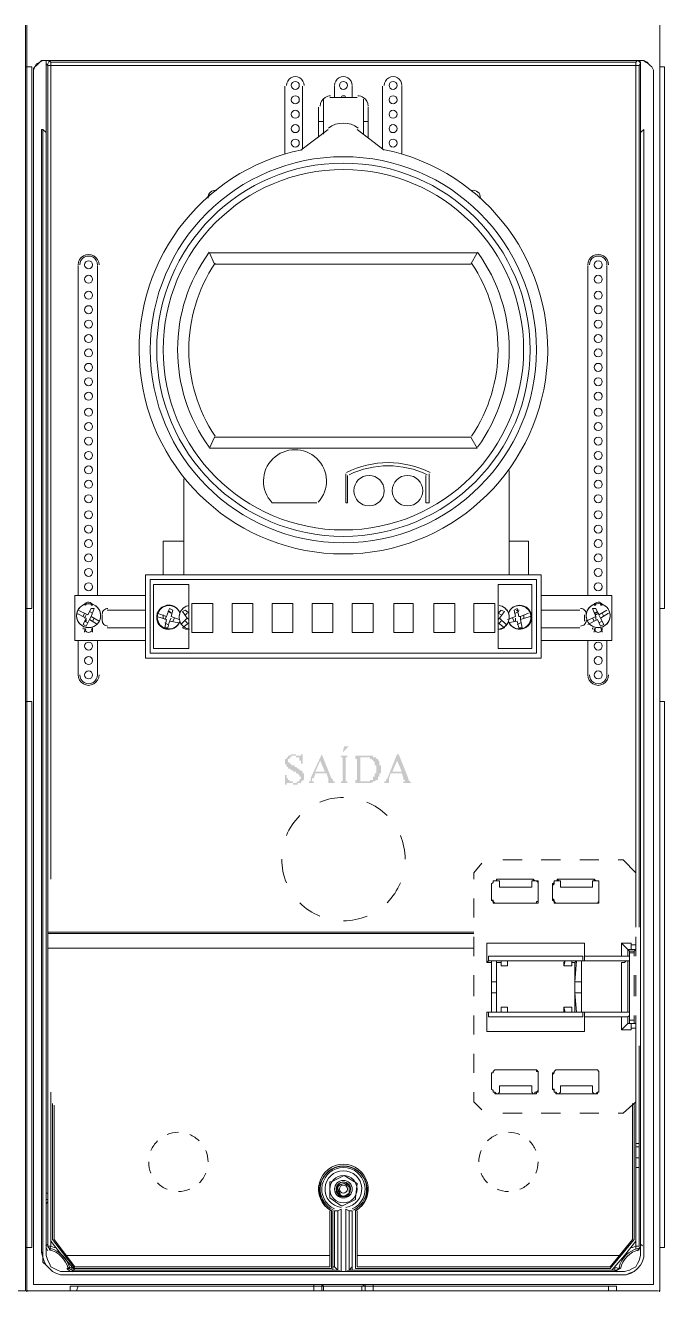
# Model space of a CAD drawing. Header units: millimetres. Extents: x -305 to 1353, y -289 to 1176.
# Drawn here: x 209.6 to 235.8, y 184.6 to 236.5 of the extents above; entities that cross this region are included whole.
import ezdxf

# ---------------------------------------------------------------- set-up
doc = ezdxf.new("R2010")
doc.units = ezdxf.units.MM
doc.header["$MEASUREMENT"] = 0
doc.layers.add('PDF3_0', color=7, linetype='Continuous')

msp = doc.modelspace()

# ---------------------------------------------------------------- hatches: boundary and pattern name
at = {"layer": 'PDF3_0', "transparency": 33554559}
msp.add_hatch(color=256, dxfattribs=at).paths.add_polyline_path([(220.957, 206.652), (220.957, 206.258), (220.891, 206.258), (220.891, 206.258), (220.891, 206.258), (220.891, 206.324), (220.891, 206.324), (220.891, 206.324), (220.891, 206.324), (220.891, 206.389), (220.891, 206.389), (220.891, 206.389), (220.891, 206.389), (220.825, 206.389), (220.825, 206.389), (220.825, 206.455), (220.825, 206.455), (220.825, 206.455), (220.825, 206.455), (220.825, 206.521), (220.76, 206.521), (220.76, 206.521), (220.76, 206.521), (220.76, 206.521), (220.76, 206.521), (220.694, 206.521), (220.694, 206.521), (220.694, 206.521), (220.694, 206.586), (220.628, 206.586), (220.628, 206.586), (220.628, 206.586), (220.628, 206.586), (220.563, 206.586), (220.563, 206.586), (220.563, 206.586), (220.563, 206.586), (220.563, 206.586), (220.497, 206.586), (220.497, 206.586), (220.497, 206.521), (220.497, 206.521), (220.431, 206.521), (220.431, 206.521), (220.431, 206.521), (220.431, 206.521), (220.431, 206.521), (220.431, 206.455), (220.431, 206.455), (220.366, 206.455), (220.366, 206.455), (220.366, 206.389), (220.366, 206.389), (220.366, 206.389), (220.366, 206.389), (220.366, 206.389), (220.366, 206.324), (220.431, 206.324), (220.431, 206.324), (220.431, 206.324), (220.431, 206.324), (220.431, 206.258), (220.431, 206.258), (220.431, 206.258), (220.431, 206.258), (220.431, 206.258), (220.497, 206.258), (220.497, 206.258), (220.497, 206.258), (220.497, 206.192), (220.563, 206.192), (220.563, 206.192), (220.563, 206.192), (220.563, 206.192), (220.628, 206.192), (220.628, 206.127), (220.628, 206.127), (220.694, 206.127), (220.694, 206.127), (220.694, 206.127), (220.694, 206.127), (220.76, 206.061), (220.76, 206.061), (220.76, 206.061), (220.76, 206.061), (220.825, 206.061), (220.825, 206.061), (220.825, 206.061), (220.825, 205.995), (220.891, 205.995), (220.891, 205.995), (220.891, 205.995), (220.891, 205.995), (220.891, 205.995), (220.891, 205.995), (220.891, 205.995), (220.957, 205.93), (220.957, 205.93), (220.957, 205.93), (220.957, 205.93), (220.957, 205.93), (220.957, 205.864), (220.957, 205.864), (221.022, 205.864), (221.022, 205.864), (221.022, 205.864), (221.022, 205.798), (221.022, 205.798), (221.022, 205.798), (221.022, 205.733), (221.022, 205.733), (221.022, 205.733), (221.022, 205.733), (221.022, 205.667), (221.022, 205.667), (221.022, 205.667), (221.022, 205.667), (221.022, 205.601), (221.022, 205.601), (220.957, 205.601), (220.957, 205.601), (220.957, 205.601), (220.957, 205.536), (220.957, 205.536), (220.957, 205.536), (220.891, 205.536), (220.891, 205.536), (220.891, 205.47), (220.891, 205.47), (220.891, 205.47), (220.825, 205.47), (220.825, 205.47), (220.825, 205.47), (220.825, 205.47), (220.76, 205.47), (220.76, 205.47), (220.76, 205.47), (220.76, 205.404), (220.694, 205.404), (220.694, 205.404), (220.694, 205.404), (220.694, 205.404), (220.628, 205.404), (220.628, 205.404), (220.628, 205.404), (220.628, 205.404), (220.563, 205.404), (220.563, 205.404), (220.563, 205.404), (220.563, 205.404), (220.563, 205.47), (220.497, 205.47), (220.497, 205.47), (220.497, 205.47), (220.431, 205.47), (220.431, 205.47), (220.431, 205.47), (220.431, 205.47), (220.366, 205.47), (220.366, 205.47), (220.366, 205.47), (220.366, 205.47), (220.366, 205.47), (220.3, 205.47), (220.3, 205.47), (220.3, 205.47), (220.3, 205.47), (220.3, 205.47), (220.3, 205.404), (220.3, 205.404), (220.234, 205.404), (220.234, 205.798), (220.3, 205.798), (220.3, 205.798), (220.3, 205.798), (220.3, 205.733), (220.3, 205.733), (220.3, 205.733), (220.3, 205.733), (220.3, 205.667), (220.3, 205.667), (220.366, 205.667), (220.366, 205.667), (220.366, 205.667), (220.366, 205.667), (220.366, 205.601), (220.366, 205.601), (220.366, 205.601), (220.366, 205.601), (220.431, 205.601), (220.431, 205.536), (220.431, 205.536), (220.431, 205.536), (220.497, 205.536), (220.497, 205.536), (220.497, 205.536), (220.497, 205.536), (220.497, 205.536), (220.563, 205.536), (220.563, 205.536), (220.563, 205.47), (220.563, 205.47), (220.628, 205.47), (220.628, 205.47), (220.628, 205.47), (220.628, 205.47), (220.628, 205.47), (220.694, 205.47), (220.694, 205.47), (220.694, 205.47), (220.76, 205.536), (220.76, 205.536), (220.76, 205.536), (220.76, 205.536), (220.76, 205.536), (220.825, 205.536), (220.825, 205.536), (220.825, 205.536), (220.825, 205.601), (220.825, 205.601), (220.825, 205.601), (220.825, 205.601), (220.891, 205.667), (220.891, 205.667), (220.891, 205.667), (220.891, 205.667), (220.891, 205.667), (220.891, 205.733), (220.891, 205.733), (220.825, 205.733), (220.825, 205.798), (220.825, 205.798), (220.825, 205.798), (220.825, 205.798), (220.825, 205.798), (220.825, 205.798), (220.76, 205.864), (220.76, 205.864), (220.76, 205.864), (220.76, 205.864), (220.76, 205.864), (220.76, 205.864), (220.76, 205.864), (220.694, 205.864), (220.694, 205.864), (220.694, 205.93), (220.694, 205.93), (220.628, 205.93), (220.628, 205.93), (220.628, 205.93), (220.563, 205.93), (220.563, 205.93), (220.563, 205.995), (220.563, 205.995), (220.497, 205.995), (220.497, 205.995), (220.497, 205.995), (220.497, 205.995), (220.431, 206.061), (220.431, 206.061), (220.431, 206.061), (220.431, 206.061), (220.431, 206.061), (220.366, 206.061), (220.366, 206.061), (220.366, 206.061), (220.366, 206.061), (220.366, 206.127), (220.366, 206.127), (220.366, 206.127), (220.3, 206.127), (220.3, 206.127), (220.3, 206.192), (220.3, 206.192), (220.3, 206.192), (220.3, 206.192), (220.3, 206.192), (220.234, 206.258), (220.234, 206.258), (220.234, 206.258), (220.234, 206.258), (220.234, 206.324), (220.234, 206.324), (220.234, 206.324), (220.234, 206.324), (220.234, 206.389), (220.234, 206.389), (220.234, 206.389), (220.234, 206.389), (220.234, 206.455), (220.3, 206.455), (220.3, 206.455), (220.3, 206.455), (220.3, 206.521), (220.3, 206.521), (220.3, 206.521), (220.3, 206.521), (220.366, 206.521), (220.366, 206.521), (220.366, 206.586), (220.366, 206.586), (220.366, 206.586), (220.366, 206.586), (220.431, 206.586), (220.431, 206.586), (220.431, 206.586), (220.431, 206.586), (220.497, 206.652), (220.497, 206.652), (220.497, 206.652), (220.497, 206.652), (220.563, 206.652), (220.563, 206.652), (220.563, 206.652), (220.563, 206.652), (220.628, 206.652), (220.628, 206.652), (220.628, 206.652), (220.628, 206.652), (220.694, 206.652), (220.694, 206.652), (220.694, 206.652), (220.694, 206.586), (220.76, 206.586), (220.76, 206.586), (220.76, 206.586), (220.76, 206.586), (220.825, 206.586), (220.825, 206.586), (220.825, 206.586), (220.825, 206.586), (220.825, 206.586), (220.891, 206.586), (220.891, 206.586), (220.891, 206.586), (220.891, 206.586), (220.891, 206.586), (220.891, 206.652), (220.891, 206.652)])
h = msp.add_hatch(color=256, dxfattribs=at)
h.paths.add_polyline_path([(221.942, 205.864), (221.482, 205.864), (221.416, 205.667), (221.351, 205.667), (221.351, 205.601), (221.351, 205.601), (221.351, 205.601), (221.351, 205.601), (221.351, 205.536), (221.351, 205.536), (221.351, 205.536), (221.351, 205.536), (221.351, 205.536), (221.416, 205.536), (221.416, 205.536), (221.416, 205.47), (221.416, 205.47), (221.416, 205.47), (221.482, 205.47), (221.482, 205.47), (221.482, 205.47), (221.482, 205.47), (221.154, 205.47), (221.154, 205.47), (221.154, 205.47), (221.154, 205.47), (221.219, 205.47), (221.219, 205.536), (221.219, 205.536), (221.219, 205.536), (221.219, 205.536), (221.219, 205.536), (221.219, 205.536), (221.285, 205.536), (221.285, 205.601), (221.285, 205.601), (221.285, 205.601), (221.285, 205.601), (221.285, 205.667), (221.285, 205.667), (221.285, 205.667), (221.285, 205.667), (221.745, 206.652), (221.745, 206.652), (222.139, 205.667), (222.139, 205.667), (222.204, 205.601), (222.204, 205.601), (222.204, 205.601), (222.204, 205.601), (222.204, 205.536), (222.204, 205.536), (222.204, 205.536), (222.27, 205.536), (222.27, 205.536), (222.27, 205.536), (222.27, 205.536), (222.27, 205.536), (222.27, 205.47), (222.336, 205.47), (222.336, 205.47), (222.336, 205.47), (222.336, 205.47), (222.336, 205.47), (221.876, 205.47), (221.876, 205.47), (221.942, 205.47), (221.942, 205.47), (221.942, 205.47), (222.007, 205.47), (222.007, 205.536), (222.007, 205.536), (222.007, 205.536), (222.007, 205.536), (222.007, 205.536), (222.007, 205.536), (222.007, 205.536), (222.007, 205.601), (222.007, 205.601), (222.007, 205.601), (222.007, 205.601), (222.007, 205.667), (222.007, 205.667), (222.007, 205.667)], flags=0)
h.paths.add_polyline_path([(221.876, 205.93), (221.679, 206.389), (221.482, 205.93)], flags=0)
h = msp.add_hatch(color=256, dxfattribs=at)
h.paths.add_polyline_path([(222.927, 205.47), (222.927, 205.47), (222.401, 205.47), (222.401, 205.47), (222.467, 205.47), (222.467, 205.47), (222.533, 205.47), (222.533, 205.47), (222.533, 205.47), (222.533, 205.536), (222.533, 205.536), (222.598, 205.536), (222.598, 205.536), (222.598, 205.536), (222.598, 205.536), (222.598, 205.601), (222.598, 205.601), (222.598, 205.601), (222.598, 205.667), (222.598, 205.667), (222.598, 206.389), (222.598, 206.455), (222.598, 206.455), (222.598, 206.455), (222.598, 206.521), (222.598, 206.521), (222.598, 206.521), (222.598, 206.521), (222.598, 206.521), (222.533, 206.521), (222.533, 206.586), (222.533, 206.586), (222.533, 206.586), (222.467, 206.586), (222.467, 206.586), (222.467, 206.586), (222.401, 206.586), (222.401, 206.586), (222.927, 206.586), (222.927, 206.586), (222.861, 206.586), (222.861, 206.586), (222.861, 206.586), (222.795, 206.586), (222.795, 206.586), (222.795, 206.586), (222.795, 206.521), (222.795, 206.521), (222.795, 206.521), (222.795, 206.521), (222.73, 206.521), (222.73, 206.521), (222.73, 206.455), (222.73, 206.455), (222.73, 206.455), (222.73, 206.389), (222.73, 205.667), (222.73, 205.601), (222.73, 205.601), (222.73, 205.601), (222.73, 205.601), (222.73, 205.536), (222.73, 205.536), (222.795, 205.536), (222.795, 205.536), (222.795, 205.536), (222.795, 205.536), (222.795, 205.536), (222.795, 205.47), (222.861, 205.47), (222.861, 205.47), (222.861, 205.47), (222.861, 205.47)], flags=0)
h.paths.add_polyline_path([(222.861, 206.98), (222.598, 206.718), (222.598, 206.718), (222.664, 206.98)], flags=0)
h = msp.add_hatch(color=256, dxfattribs=at)
h.paths.add_polyline_path([(225.028, 205.864), (224.568, 205.864), (224.503, 205.667), (224.503, 205.667), (224.503, 205.601), (224.503, 205.601), (224.503, 205.601), (224.503, 205.601), (224.503, 205.536), (224.503, 205.536), (224.503, 205.536), (224.503, 205.536), (224.503, 205.536), (224.503, 205.536), (224.503, 205.536), (224.503, 205.47), (224.503, 205.47), (224.568, 205.47), (224.568, 205.47), (224.568, 205.47), (224.634, 205.47), (224.634, 205.47), (224.24, 205.47), (224.24, 205.47), (224.24, 205.47), (224.306, 205.47), (224.306, 205.47), (224.306, 205.536), (224.306, 205.536), (224.306, 205.536), (224.371, 205.536), (224.371, 205.536), (224.371, 205.536), (224.371, 205.536), (224.371, 205.601), (224.371, 205.601), (224.371, 205.601), (224.371, 205.601), (224.437, 205.667), (224.437, 205.667), (224.437, 205.667), (224.437, 205.667), (224.831, 206.652), (224.897, 206.652), (225.291, 205.667), (225.291, 205.667), (225.291, 205.601), (225.291, 205.601), (225.291, 205.601), (225.291, 205.601), (225.356, 205.536), (225.356, 205.536), (225.356, 205.536), (225.356, 205.536), (225.356, 205.536), (225.356, 205.536), (225.356, 205.536), (225.356, 205.536), (225.422, 205.47), (225.422, 205.47), (225.422, 205.47), (225.422, 205.47), (225.488, 205.47), (225.488, 205.47), (225.028, 205.47), (225.028, 205.47), (225.028, 205.47), (225.028, 205.47), (225.094, 205.47), (225.094, 205.47), (225.094, 205.536), (225.094, 205.536), (225.094, 205.536), (225.159, 205.536), (225.159, 205.536), (225.159, 205.536), (225.159, 205.536), (225.159, 205.601), (225.094, 205.601), (225.094, 205.601), (225.094, 205.601), (225.094, 205.667), (225.094, 205.667), (225.094, 205.667)], flags=0)
h.paths.add_polyline_path([(225.028, 205.93), (224.831, 206.389), (224.634, 205.93)], flags=0)
h = msp.add_hatch(color=256, dxfattribs=at)
h.paths.add_polyline_path([(222.992, 205.47), (222.992, 205.47), (223.058, 205.47), (223.058, 205.47), (223.058, 205.47), (223.058, 205.47), (223.124, 205.47), (223.124, 205.536), (223.124, 205.536), (223.124, 205.536), (223.124, 205.536), (223.124, 205.536), (223.124, 205.536), (223.124, 205.536), (223.124, 205.601), (223.124, 205.601), (223.189, 205.601), (223.189, 205.667), (223.189, 205.667), (223.189, 206.389), (223.189, 206.455), (223.189, 206.455), (223.124, 206.455), (223.124, 206.521), (223.124, 206.521), (223.124, 206.521), (223.124, 206.521), (223.124, 206.521), (223.124, 206.521), (223.124, 206.586), (223.124, 206.586), (223.124, 206.586), (223.058, 206.586), (223.058, 206.586), (223.058, 206.586), (223.058, 206.586), (222.992, 206.586), (222.992, 206.586), (223.452, 206.586), (223.518, 206.586), (223.518, 206.586), (223.518, 206.586), (223.518, 206.586), (223.583, 206.586), (223.583, 206.586), (223.583, 206.586), (223.649, 206.586), (223.649, 206.586), (223.649, 206.586), (223.715, 206.586), (223.715, 206.586), (223.715, 206.586), (223.715, 206.586), (223.78, 206.586), (223.78, 206.586), (223.78, 206.586), (223.78, 206.586), (223.78, 206.586), (223.846, 206.586), (223.846, 206.586), (223.846, 206.586), (223.846, 206.521), (223.846, 206.521), (223.846, 206.521), (223.912, 206.521), (223.912, 206.521), (223.912, 206.521), (223.912, 206.521), (223.977, 206.521), (223.977, 206.521), (223.977, 206.455), (223.977, 206.455), (223.977, 206.455), (224.043, 206.455), (224.043, 206.455), (224.043, 206.389), (224.043, 206.389), (224.043, 206.389), (224.043, 206.389), (224.043, 206.389), (224.109, 206.389), (224.109, 206.324), (224.109, 206.324), (224.109, 206.324), (224.109, 206.324), (224.109, 206.258), (224.109, 206.258), (224.109, 206.258), (224.109, 206.258), (224.109, 206.192), (224.109, 206.192), (224.174, 206.192), (224.174, 206.192), (224.174, 206.127), (224.174, 206.127), (224.174, 206.127), (224.174, 206.127), (224.174, 206.061), (224.174, 206.061), (224.174, 206.061), (224.174, 206.061), (224.174, 205.995), (224.174, 205.995), (224.174, 205.995), (224.174, 205.995), (224.174, 205.93), (224.174, 205.93), (224.174, 205.93), (224.174, 205.864), (224.109, 205.864), (224.109, 205.864), (224.109, 205.864), (224.109, 205.798), (224.109, 205.798), (224.109, 205.798), (224.109, 205.798), (224.109, 205.798), (224.109, 205.733), (224.109, 205.733), (224.109, 205.733), (224.043, 205.733), (224.043, 205.667), (224.043, 205.667), (224.043, 205.667), (224.043, 205.667), (224.043, 205.667), (224.043, 205.601), (223.977, 205.601), (223.977, 205.601), (223.977, 205.601), (223.977, 205.601), (223.977, 205.601), (223.977, 205.601), (223.912, 205.536), (223.912, 205.536), (223.912, 205.536), (223.912, 205.536), (223.912, 205.536), (223.846, 205.536), (223.846, 205.536), (223.846, 205.536), (223.846, 205.536), (223.78, 205.47), (223.78, 205.47), (223.78, 205.47), (223.78, 205.47), (223.715, 205.47), (223.715, 205.47), (223.715, 205.47), (223.715, 205.47), (223.649, 205.47), (223.649, 205.47), (223.649, 205.47), (223.583, 205.47), (223.583, 205.47), (223.583, 205.47), (223.583, 205.47), (223.518, 205.47), (223.518, 205.47), (223.518, 205.47)], flags=0)
h.paths.add_polyline_path([(223.321, 205.536), (223.321, 205.536), (223.386, 205.536), (223.386, 205.536), (223.386, 205.536), (223.386, 205.536), (223.452, 205.536), (223.452, 205.536), (223.452, 205.536), (223.452, 205.536), (223.518, 205.536), (223.518, 205.536), (223.518, 205.536), (223.518, 205.536), (223.583, 205.536), (223.583, 205.536), (223.583, 205.536), (223.583, 205.536), (223.649, 205.536), (223.649, 205.536), (223.649, 205.536), (223.649, 205.536), (223.715, 205.536), (223.715, 205.536), (223.715, 205.536), (223.715, 205.601), (223.78, 205.601), (223.78, 205.601), (223.78, 205.601), (223.78, 205.601), (223.78, 205.601), (223.846, 205.601), (223.846, 205.667), (223.846, 205.667), (223.846, 205.667), (223.846, 205.667), (223.846, 205.667), (223.846, 205.733), (223.912, 205.733), (223.912, 205.733), (223.912, 205.733), (223.912, 205.733), (223.912, 205.798), (223.912, 205.798), (223.912, 205.798), (223.912, 205.798), (223.912, 205.864), (223.912, 205.864), (223.977, 205.864), (223.977, 205.864), (223.977, 205.93), (223.977, 205.93), (223.977, 205.93), (223.977, 205.93), (223.977, 205.995), (223.977, 205.995), (223.977, 205.995), (223.977, 206.061), (223.977, 206.061), (223.977, 206.061), (223.977, 206.061), (223.977, 206.127), (223.977, 206.127), (223.977, 206.127), (223.977, 206.192), (223.977, 206.192), (223.977, 206.192), (223.912, 206.192), (223.912, 206.258), (223.912, 206.258), (223.912, 206.258), (223.912, 206.258), (223.912, 206.324), (223.912, 206.324), (223.912, 206.324), (223.912, 206.324), (223.912, 206.324), (223.846, 206.389), (223.846, 206.389), (223.846, 206.389), (223.846, 206.389), (223.846, 206.389), (223.846, 206.389), (223.78, 206.455), (223.78, 206.455), (223.78, 206.455), (223.78, 206.455), (223.78, 206.455), (223.715, 206.455), (223.715, 206.521), (223.715, 206.521), (223.715, 206.521), (223.715, 206.521), (223.649, 206.521), (223.649, 206.521), (223.649, 206.521), (223.649, 206.521), (223.583, 206.521), (223.583, 206.521), (223.583, 206.521), (223.518, 206.521), (223.518, 206.521), (223.518, 206.521), (223.518, 206.521), (223.452, 206.521), (223.452, 206.521), (223.452, 206.521), (223.452, 206.521), (223.386, 206.521), (223.386, 206.521), (223.386, 206.521), (223.386, 206.521), (223.321, 206.521), (223.321, 206.521), (223.321, 206.521)], flags=0)

# ---------------------------------------------------------------- linework, layer by layer
at = {"layer": 'PDF3_0', "lineweight": 5}
for points in [[(209.597, 236.53), (209.597, 184.654), (197.843, 184.654)], [(209.662, 236.53), (209.662, 184.654), (221.416, 184.654)], [(235.6, 236.53), (235.6, 184.654)], [(209.597, 212.627), (209.859, 212.627), (209.859, 234.822), (209.597, 234.822)], [(209.925, 234.494), (209.925, 184.917), (209.925, 234.691)], [(234.681, 235.085), (210.582, 235.085), (210.516, 235.085), (210.45, 235.085), (210.45, 235.019), (210.45, 234.954)], [(210.582, 186.361), (210.647, 186.493), (210.516, 186.493), (210.516, 195.555), (210.516, 234.888), (210.45, 234.954), (210.45, 232.13)], [(210.516, 235.085), (234.746, 235.085), (234.878, 235.085), (234.943, 235.085), (235.075, 235.019), (235.14, 234.954), (235.206, 234.888), (235.272, 234.822), (235.337, 234.691), (235.337, 234.625), (235.337, 234.494), (235.337, 184.917), (235.337, 234.691)], [(210.516, 234.888), (210.647, 234.888), (210.647, 201.53)], [(210.582, 235.085), (210.647, 235.019), (234.615, 235.019), (234.681, 235.085), (234.746, 235.085), (234.812, 235.019), (234.812, 234.954)], [(234.615, 199.56), (234.615, 234.888), (210.647, 234.888), (210.647, 235.019)], [(234.746, 234.888), (234.615, 234.888), (234.615, 235.019)], [(235.337, 234.494), (235.337, 234.625), (235.337, 234.691), (235.272, 234.822), (235.206, 234.888), (235.14, 234.954), (235.009, 235.019), (234.943, 235.085), (234.878, 235.085), (234.746, 235.085)], [(234.812, 232.13), (234.812, 234.954), (234.746, 234.888), (234.746, 199.56)], [(235.6, 212.627), (235.797, 212.627), (235.797, 234.822), (235.6, 234.822)], [(220.234, 234.034), (220.234, 231.276)], [(220.957, 231.473), (220.957, 234.034)], [(222.27, 234.034), (222.27, 233.575)], [(222.992, 233.575), (222.992, 234.034)], [(224.24, 234.034), (224.24, 231.473)], [(225.028, 231.276), (225.028, 234.034)], [(221.613, 233.181), (221.613, 232.59)], [(221.81, 233.509), (221.81, 232.59)], [(222.073, 233.575), (223.189, 233.575)], [(222.664, 233.575), (222.598, 233.575)], [(223.452, 233.509), (223.452, 232.59)], [(223.649, 233.181), (223.649, 232.59)], [(221.81, 232.064), (221.81, 232.59), (221.613, 232.59), (221.613, 231.933)], [(223.649, 231.933), (223.649, 232.59), (223.452, 232.59), (223.452, 232.064)], [(234.943, 232.261), (234.943, 186.23), (234.943, 186.033), (234.878, 185.836), (234.812, 185.705), (234.681, 185.573), (234.549, 185.442), (234.418, 185.376), (234.221, 185.311), (234.024, 185.311), (211.238, 185.311), (211.041, 185.311), (210.844, 185.376), (210.713, 185.442), (210.582, 185.573), (210.45, 185.705), (210.319, 185.836), (210.319, 186.033), (210.253, 186.23), (210.319, 186.23)], [(210.319, 232.261), (210.253, 232.261), (210.253, 186.23)], [(210.45, 232.13), (210.45, 232.13)], [(220.891, 231.408), (222.007, 232.261)], [(223.189, 232.261), (224.306, 231.408)], [(234.812, 232.13), (234.812, 232.13)], [(212.552, 226.68), (212.552, 226.68)], [(232.645, 226.68), (232.645, 226.68)], [(233.433, 226.68), (233.433, 226.68)], [(222.795, 218.078), (222.795, 216.961), (222.73, 216.961), (222.73, 218.143)], [(226.144, 218.143), (226.144, 216.961), (226.013, 216.961), (226.013, 218.078)], [(229.428, 218.275), (229.428, 214.006)], [(216.097, 214.006), (216.097, 217.946)], [(216.097, 215.385), (215.244, 215.385), (215.244, 214.006)], [(229.428, 215.385), (230.216, 215.385), (230.216, 214.006)], [(214.522, 213.153), (211.632, 213.153), (211.632, 211.314), (214.522, 211.314)], [(212.026, 212.824), (212.092, 212.759)], [(230.741, 211.314), (233.63, 211.314), (233.63, 213.153), (230.741, 213.153)], [(212.552, 211.971), (212.223, 212.168), (212.092, 211.905), (211.961, 211.971), (212.092, 212.233), (211.698, 212.43)], [(212.617, 212.102), (212.289, 212.299), (212.42, 212.627), (212.289, 212.627), (212.158, 212.365), (211.764, 212.562)], [(211.961, 212.299), (212.026, 212.43)], [(212.026, 212.759), (212.026, 212.759)], [(212.092, 212.365), (212.026, 212.233)], [(212.355, 212.43), (212.223, 212.496)], [(212.749, 212.365), (212.749, 212.102)], [(214.522, 212.562), (212.946, 212.562)], [(214.981, 212.43), (215.375, 212.299), (215.506, 212.627), (215.638, 212.562), (215.572, 212.299), (215.9, 212.168)], [(215.244, 212.233), (215.244, 212.365)], [(216.294, 212.43), (216.163, 212.562), (216.032, 212.496), (216.229, 212.233), (215.966, 211.971)], [(216.229, 212.43), (216.163, 212.365)], [(229.099, 212.365), (228.968, 212.43), (229.099, 212.562), (229.231, 212.496), (229.034, 212.233), (229.296, 211.971)], [(230.216, 212.43), (229.887, 212.299), (229.822, 212.299), (229.756, 212.627), (229.625, 212.562), (229.69, 212.299), (229.362, 212.168)], [(229.822, 212.496), (229.69, 212.43)], [(230.019, 212.365), (230.019, 212.233)], [(232.317, 212.562), (230.741, 212.562)], [(232.514, 212.102), (232.514, 212.365)], [(232.579, 212.102), (232.973, 212.299), (232.842, 212.627), (232.973, 212.627), (233.105, 212.365), (233.433, 212.562)], [(232.645, 211.971), (233.039, 212.168), (233.17, 211.905), (233.302, 211.971), (233.17, 212.233), (233.499, 212.43)], [(232.973, 212.43), (233.039, 212.496), (232.908, 212.43)], [(233.105, 212.43), (232.973, 212.365), (232.973, 212.43), (233.039, 212.496)], [(232.973, 212.43), (232.973, 212.43)], [(233.105, 212.365), (233.105, 212.365)], [(233.17, 212.233), (233.105, 212.365)], [(233.236, 212.43), (233.302, 212.299)], [(211.961, 211.839), (211.961, 211.774)], [(212.092, 212.102), (212.026, 212.102), (212.092, 212.102), (212.092, 212.168)], [(212.026, 212.102), (212.158, 212.036)], [(212.092, 212.233), (212.092, 212.233)], [(212.092, 212.168), (212.092, 212.168)], [(212.092, 212.102), (212.092, 212.102)], [(212.223, 212.168), (212.289, 212.299)], [(212.223, 212.168), (212.223, 212.168)], [(212.289, 212.299), (212.289, 212.299)], [(212.42, 212.233), (212.355, 212.102)], [(212.355, 211.774), (212.355, 211.839)], [(212.946, 211.839), (214.522, 211.839)], [(215.375, 212.299), (215.309, 212.168)], [(215.309, 212.036), (215.441, 211.971)], [(215.375, 212.299), (215.375, 212.299)], [(215.506, 212.102), (215.572, 212.233)], [(215.506, 212.102), (215.506, 212.102)], [(215.572, 212.299), (215.572, 212.299)], [(215.703, 212.233), (215.638, 212.102)], [(216.294, 212.036), (216.032, 211.839), (216.163, 211.774), (216.294, 211.774)], [(216.229, 212.036), (216.163, 212.102)], [(216.229, 212.233), (216.294, 212.168)], [(228.968, 212.168), (229.034, 212.233)], [(228.968, 212.036), (229.231, 211.839), (229.099, 211.774), (228.968, 211.774)], [(229.034, 212.233), (229.034, 212.233)], [(229.099, 212.102), (229.034, 212.036)], [(230.281, 212.299), (229.887, 212.168), (229.953, 211.839), (229.822, 211.839), (229.756, 212.102), (229.362, 212.036)], [(229.625, 212.102), (229.559, 212.233)], [(229.69, 212.233), (229.69, 212.102)], [(229.756, 212.102), (229.756, 212.102)], [(229.756, 211.971), (229.887, 212.036)], [(229.887, 212.168), (229.887, 212.299)], [(229.887, 212.168), (229.887, 212.168)], [(230.741, 211.839), (232.317, 211.839)], [(232.908, 212.102), (232.842, 212.233)], [(232.842, 211.839), (232.842, 211.774)], [(232.973, 212.299), (232.973, 212.299)], [(232.973, 212.299), (232.973, 212.168)], [(233.039, 212.168), (233.039, 212.168)], [(233.105, 212.036), (233.236, 212.102)], [(233.236, 211.774), (233.236, 211.839)], [(212.552, 209.87), (212.552, 209.87)], [(209.597, 208.819), (209.859, 208.819), (209.859, 186.427), (209.597, 186.427)], [(235.6, 208.819), (235.797, 208.819), (235.797, 186.427), (235.6, 186.427)], [(228.311, 202.187), (227.983, 201.793), (228.311, 202.187)], [(233.893, 202.318), (234.09, 202.318), (233.893, 202.318)], [(234.09, 202.318), (234.09, 202.318)], [(234.615, 201.793), (234.09, 202.318), (234.615, 201.793)], [(228.902, 201.464), (228.837, 201.464), (228.771, 201.464), (228.771, 201.399), (228.705, 201.333), (228.705, 201.267), (228.705, 201.333), (228.771, 201.399), (228.771, 201.464), (228.837, 201.464), (228.902, 201.464), (228.902, 201.53), (230.412, 201.53), (230.478, 201.464), (230.544, 201.464), (230.609, 201.464), (230.609, 201.399), (230.609, 201.333), (230.609, 201.267), (230.609, 200.742), (230.609, 200.676), (230.609, 200.611), (230.609, 200.545), (230.544, 200.545), (230.478, 200.545), (230.412, 200.545), (228.902, 200.545), (230.412, 200.545), (230.478, 200.545), (230.544, 200.545), (230.544, 200.611), (230.609, 200.611), (230.609, 200.676), (230.609, 200.742), (230.609, 201.267), (230.609, 201.333), (230.609, 201.399), (230.544, 201.464), (230.478, 201.464), (230.412, 201.464)], [(228.902, 201.53), (228.902, 201.464), (228.968, 201.464), (229.034, 201.464), (229.034, 201.202), (230.347, 201.202), (230.347, 201.464), (230.412, 201.464), (230.412, 201.53)], [(230.412, 201.464), (230.412, 201.464)], [(231.397, 201.53), (232.908, 201.53)], [(231.463, 201.464), (231.529, 201.464), (231.529, 201.202), (232.842, 201.202), (232.842, 201.464), (232.908, 201.464)], [(231.463, 201.464), (231.463, 201.464)], [(232.908, 201.464), (232.908, 201.464)], [(228.705, 201.267), (228.705, 200.742), (228.705, 201.267)], [(231.2, 201.267), (231.2, 200.742), (231.2, 201.267)], [(233.105, 201.267), (233.105, 201.267)], [(233.105, 200.742), (233.105, 201.267), (233.105, 200.742)], [(228.902, 200.545), (228.902, 200.545)], [(230.609, 200.742), (230.609, 200.742)], [(231.463, 200.545), (231.397, 200.545), (231.332, 200.545), (231.266, 200.611), (231.266, 200.676), (231.2, 200.742), (231.2, 200.676), (231.266, 200.611), (231.266, 200.545), (231.332, 200.545), (231.397, 200.545)], [(234.615, 200.742), (234.615, 199.954)], [(227.983, 199.363), (210.516, 199.363)], [(234.352, 198.181), (232.514, 198.181), (232.514, 198.378), (232.514, 198.444), (232.514, 198.903), (228.508, 198.903), (228.508, 198.444), (228.508, 198.115), (228.574, 198.181)], [(234.615, 198.838), (234.418, 198.838), (234.418, 198.772), (234.418, 198.706), (234.418, 198.641), (234.418, 198.706), (234.418, 198.772), (234.418, 198.838), (234.418, 198.903), (234.024, 198.903), (234.287, 198.641), (234.418, 198.641), (234.615, 198.641)], [(234.024, 198.903), (234.024, 198.378)], [(234.549, 198.575), (234.615, 198.641), (234.615, 198.706), (234.615, 198.772), (234.615, 198.838), (234.615, 199.166), (234.615, 198.378)], [(227.983, 198.706), (210.516, 198.706)], [(234.352, 195.62), (234.549, 195.62), (234.549, 195.752), (234.352, 195.752), (234.352, 195.62), (234.287, 195.62), (234.287, 195.883), (234.352, 195.948), (234.352, 196.08), (234.287, 196.08), (234.287, 198.181), (234.352, 198.181), (234.352, 198.378), (232.514, 198.378)], [(234.287, 198.378), (234.287, 198.641), (234.352, 198.575), (234.352, 198.509), (234.352, 195.752)], [(234.549, 198.378), (234.549, 198.509), (234.549, 198.575), (234.352, 198.575)], [(234.352, 198.509), (234.549, 198.509)], [(228.508, 198.115), (228.705, 198.115)], [(228.705, 197.327), (228.902, 197.327), (228.902, 198.181), (228.902, 198.115), (229.099, 198.115), (229.099, 198.181), (229.099, 197.984), (229.362, 197.984), (229.362, 198.181), (229.362, 198.115), (229.362, 197.984)], [(228.902, 198.115), (228.902, 196.08)], [(229.099, 198.115), (229.099, 197.984)], [(232.382, 196.08), (232.382, 198.115), (232.382, 198.181), (232.382, 197.327), (232.12, 197.327), (232.185, 198.181), (232.12, 198.115), (231.988, 198.115), (231.988, 198.181), (231.988, 197.984), (231.66, 197.984), (231.726, 198.181), (231.66, 198.115), (231.66, 197.984)], [(231.988, 197.984), (231.988, 198.115)], [(232.12, 198.115), (232.12, 196.08)], [(234.024, 196.08), (234.024, 198.115), (234.09, 198.115), (234.155, 198.115), (234.221, 198.181), (234.287, 198.181)], [(228.902, 196.868), (228.902, 196.933), (228.902, 196.999), (228.902, 197.065), (228.902, 197.13), (228.902, 197.196), (228.902, 197.262), (228.902, 197.327)], [(232.12, 197.327), (232.12, 197.262), (232.12, 197.196), (232.12, 197.13), (232.12, 197.065), (232.12, 196.999), (232.12, 196.933), (232.12, 196.868), (232.185, 196.08), (232.12, 196.08), (231.988, 196.08)], [(232.382, 196.868), (232.382, 196.933), (232.382, 196.999), (232.382, 197.065), (232.382, 197.13), (232.382, 197.196), (232.382, 197.262), (232.382, 197.327)], [(234.549, 196.736), (234.549, 197.59)], [(234.615, 197.59), (234.615, 196.736)], [(228.705, 196.868), (228.902, 196.868), (228.902, 196.08), (229.099, 196.08), (229.099, 196.277), (229.362, 196.277), (229.362, 196.08), (229.362, 196.277)], [(234.287, 196.08), (234.221, 196.08), (234.155, 196.08), (234.09, 196.08), (234.024, 196.08), (232.382, 196.08), (232.382, 196.868), (232.12, 196.868)], [(229.099, 196.277), (229.099, 196.08)], [(231.66, 196.277), (231.66, 196.08), (231.726, 196.08), (231.66, 196.277), (231.988, 196.277)], [(231.988, 196.277), (231.988, 196.08), (231.988, 196.277)], [(228.574, 196.08), (228.508, 196.08), (228.508, 195.817), (228.508, 195.292), (232.514, 195.292), (232.514, 195.817), (232.514, 195.883), (232.514, 195.948), (232.514, 196.08)], [(228.705, 196.08), (228.508, 196.08)], [(228.705, 196.08), (228.705, 196.08)], [(229.362, 196.08), (229.362, 196.08)], [(231.988, 196.08), (231.988, 196.08)], [(232.514, 195.883), (234.024, 195.883), (234.09, 195.883), (234.155, 195.883), (234.221, 195.883), (234.287, 195.883)], [(234.615, 195.62), (234.418, 195.62), (234.287, 195.62), (234.024, 195.358), (234.024, 195.883)], [(234.549, 195.752), (234.549, 195.948)], [(234.615, 195.948), (234.615, 195.161), (234.615, 195.423), (234.615, 195.489), (234.615, 195.555), (234.615, 195.62), (234.549, 195.62)], [(228.574, 195.358), (228.574, 195.358)], [(234.024, 195.358), (234.418, 195.358), (234.418, 195.423), (234.418, 195.489), (234.418, 195.555), (234.418, 195.62), (234.418, 195.555), (234.418, 195.489), (234.418, 195.423), (234.615, 195.423)], [(234.418, 186.427), (234.484, 186.427), (234.615, 186.493), (234.615, 186.69), (234.615, 195.489), (234.615, 193.585), (234.615, 194.373), (234.615, 193.585)], [(210.516, 194.701), (210.516, 188.66), (210.516, 188.594), (210.516, 188.528), (210.516, 188.463), (210.516, 188.397), (210.516, 188.331), (210.45, 188.2), (210.45, 188.003), (210.45, 187.806), (210.45, 187.543), (210.45, 187.346), (210.45, 187.281), (210.45, 187.215), (210.45, 187.149), (210.45, 187.084), (210.45, 194.701)], [(234.746, 194.701), (234.746, 187.084), (234.746, 187.149), (234.746, 187.215), (234.746, 187.281), (234.746, 187.346), (234.746, 187.543), (234.746, 187.806), (234.746, 188.003), (234.746, 188.2), (234.746, 188.331), (234.746, 188.397), (234.746, 188.463), (234.746, 188.528), (234.746, 188.594), (234.746, 188.66), (234.746, 189.71), (234.615, 189.71)], [(228.902, 193.716), (228.902, 193.716)], [(228.902, 193.716), (230.412, 193.716), (228.902, 193.716)], [(231.397, 193.716), (232.908, 193.716), (232.973, 193.716), (233.039, 193.716), (233.105, 193.65), (233.105, 193.585), (233.105, 193.519), (233.105, 192.928), (233.105, 193.519), (233.105, 193.585), (233.105, 193.65), (233.039, 193.716), (232.973, 193.716), (232.908, 193.716), (231.463, 193.716)], [(228.705, 193.519), (228.705, 192.928), (228.705, 193.519)], [(230.609, 193.519), (230.609, 192.928), (230.609, 193.519)], [(231.2, 193.519), (231.2, 193.519)], [(231.397, 192.731), (231.332, 192.731), (231.332, 192.797), (231.266, 192.797), (231.266, 192.862), (231.2, 192.928), (231.2, 193.519), (231.2, 192.928), (231.266, 192.928), (231.266, 192.862), (231.266, 192.797), (231.332, 192.797), (231.397, 192.731), (231.463, 192.731)], [(210.647, 192.797), (210.647, 186.69), (210.647, 186.493), (210.779, 186.427), (210.844, 186.427)], [(230.412, 192.731), (230.412, 192.731)], [(232.908, 192.731), (232.908, 192.731)], [(210.779, 192.271), (210.779, 186.755), (211.632, 185.639), (222.073, 185.639), (222.073, 187.937)], [(223.189, 187.937), (223.189, 185.639), (233.564, 185.639), (234.484, 186.755), (234.484, 192.337)], [(227.983, 192.403), (227.983, 192.403)], [(234.09, 191.943), (234.615, 192.403), (234.09, 191.943)], [(233.893, 191.943), (234.09, 191.943), (233.893, 191.943)], [(234.09, 191.943), (234.09, 191.943)], [(234.615, 190.695), (234.746, 190.695)], [(234.746, 190.564), (234.615, 190.564)], [(234.615, 190.104), (234.746, 190.104)], [(234.615, 186.361), (234.615, 186.493), (234.746, 186.493), (234.746, 189.71)], [(222.927, 188.791), (222.795, 188.528), (222.533, 188.528), (222.467, 188.528), (222.336, 188.725), (222.401, 188.988), (222.664, 189.054), (222.861, 188.988), (222.861, 188.594)], [(222.664, 189.382), (222.664, 189.382)], [(222.664, 189.054), (222.664, 189.054)], [(222.664, 189.054), (222.664, 189.054)], [(223.189, 189.054), (223.189, 189.054)], [(210.516, 188.66), (210.45, 188.66)], [(222.401, 188.594), (222.401, 188.594)], [(222.861, 188.922), (222.861, 188.922)], [(234.746, 188.66), (234.746, 188.66)], [(210.516, 188.397), (210.45, 188.397)], [(222.204, 187.937), (222.204, 186.099), (222.204, 185.508), (211.632, 185.508), (211.107, 186.099), (210.647, 186.69)], [(222.533, 185.442), (222.533, 188.003), (222.401, 187.937), (222.27, 187.937), (222.27, 185.639), (222.401, 185.508), (222.204, 185.508)], [(222.861, 187.937), (222.861, 185.508), (222.73, 185.442), (222.533, 185.442), (222.401, 185.508), (222.401, 187.937)], [(222.73, 185.442), (222.73, 188.003), (222.861, 187.937), (222.992, 187.937), (222.992, 185.639), (222.861, 185.508), (222.992, 185.508), (222.992, 186.099), (222.992, 187.937)], [(234.746, 188.397), (234.746, 188.397)], [(210.45, 187.346), (210.45, 187.346)], [(210.45, 187.084), (210.45, 187.084)], [(234.746, 187.346), (234.746, 187.346)], [(234.746, 187.084), (234.746, 187.084)], [(234.746, 187.084), (234.746, 187.084)], [(211.304, 185.573), (211.435, 185.442), (211.238, 185.442), (211.041, 185.442), (210.91, 185.508), (210.779, 185.573), (210.647, 185.639), (210.582, 185.77), (210.516, 185.902), (210.45, 186.099), (210.45, 186.23), (210.45, 186.427), (210.516, 186.296)], [(222.992, 185.508), (233.63, 185.508), (234.155, 186.099), (234.615, 186.69)], [(211.304, 186.099), (222.073, 186.099)], [(223.189, 186.099), (233.958, 186.099)], [(234.812, 186.23), (234.812, 186.23)], [(211.238, 185.442), (211.238, 185.442)], [(211.632, 185.508), (211.501, 185.508), (211.501, 185.639), (211.37, 185.573)], [(222.204, 185.639), (222.27, 185.639)], [(222.401, 185.508), (222.401, 185.508)], [(222.861, 185.508), (222.861, 185.508)], [(222.992, 185.639), (222.992, 185.639)], [(233.893, 185.573), (233.761, 185.639), (233.761, 185.508), (233.63, 185.508)], [(211.238, 185.311), (211.238, 185.311)], [(211.435, 184.654), (211.435, 184.851), (211.764, 184.851), (211.698, 184.654)], [(233.499, 184.851), (211.764, 184.851)], [(221.416, 184.917), (221.416, 184.654), (221.745, 184.654)], [(221.745, 184.917), (221.745, 184.654), (221.81, 184.654)], [(223.386, 184.851), (223.386, 184.654), (221.81, 184.654), (221.81, 184.851)], [(223.518, 184.917), (223.518, 184.654), (223.386, 184.654)], [(223.846, 184.917), (223.846, 184.654), (223.518, 184.654)], [(233.499, 184.654), (233.499, 184.851), (233.827, 184.851), (233.827, 184.654)], [(234.024, 185.311), (234.024, 185.311)], [(209.662, 184.654), (235.534, 184.654), (223.846, 184.654)]]:
    msp.add_lwpolyline(points, dxfattribs=at)
for points in [[(209.925, 234.494), (209.925, 234.625), (209.925, 234.691), (209.991, 234.822), (210.056, 234.888), (210.122, 234.954), (210.188, 235.019), (210.319, 235.085), (210.385, 235.085), (210.516, 235.085), (210.385, 235.085), (210.253, 235.085), (210.188, 235.019), (210.056, 234.954), (209.991, 234.822), (209.925, 234.757), (209.925, 234.625)], [(211.238, 185.311), (234.024, 185.311), (234.221, 185.311), (234.352, 185.376), (234.549, 185.442), (234.681, 185.573), (234.812, 185.705), (234.878, 185.836), (234.943, 186.033), (234.943, 186.23), (234.943, 232.261), (234.812, 232.13), (234.812, 186.23), (234.812, 186.099), (234.746, 185.902), (234.681, 185.77), (234.615, 185.639), (234.484, 185.573), (234.352, 185.508), (234.155, 185.442), (234.024, 185.442), (211.238, 185.442), (211.041, 185.442), (210.91, 185.508), (210.779, 185.573), (210.647, 185.639), (210.582, 185.77), (210.516, 185.902), (210.45, 186.099), (210.45, 186.23), (210.45, 232.13), (210.319, 232.261), (210.319, 186.23), (210.319, 186.033), (210.385, 185.836), (210.45, 185.705), (210.582, 185.573), (210.713, 185.442), (210.844, 185.376), (211.041, 185.311)], [(228.114, 227.205), (227.852, 226.746), (217.345, 226.746), (217.148, 227.205)], [(211.764, 213.153), (211.764, 226.68)], [(212.552, 226.68), (212.552, 213.153)], [(232.645, 213.153), (232.645, 226.68)], [(233.433, 226.68), (233.433, 213.153)], [(217.345, 219.654), (227.852, 219.654), (228.114, 219.194), (217.148, 219.194)], [(214.522, 210.592), (214.522, 214.006), (230.741, 214.006), (230.741, 210.592)], [(230.544, 213.809), (214.718, 213.809), (214.718, 210.789), (230.544, 210.789)], [(216.294, 213.612), (216.294, 210.986), (214.85, 210.986), (214.85, 213.612)], [(228.968, 210.986), (228.968, 213.612), (230.347, 213.612), (230.347, 210.986)], [(216.426, 211.642), (216.426, 212.824), (217.279, 212.824), (217.279, 211.642)], [(218.921, 212.824), (218.921, 211.642), (218.067, 211.642), (218.067, 212.824)], [(220.563, 211.642), (219.709, 211.642), (219.709, 212.824), (220.563, 212.824)], [(221.351, 212.824), (222.204, 212.824), (222.204, 211.642), (221.351, 211.642)], [(223.846, 212.824), (223.846, 211.642), (222.992, 211.642), (222.992, 212.824)], [(224.7, 211.642), (224.7, 212.824), (225.488, 212.824), (225.488, 211.642)], [(227.195, 211.642), (226.341, 211.642), (226.341, 212.824), (227.195, 212.824)], [(228.837, 212.824), (228.837, 211.642), (227.983, 211.642), (227.983, 212.824)], [(215.572, 212.43), (215.441, 212.496), (215.506, 212.496)], [(211.764, 209.87), (211.764, 211.314)], [(212.552, 211.314), (212.552, 209.87)], [(232.645, 209.87), (232.645, 211.314)], [(233.433, 211.314), (233.433, 209.87)], [(229.165, 202.318), (229.953, 202.318)], [(230.741, 202.318), (231.529, 202.318)], [(232.317, 202.318), (233.105, 202.318)], [(227.983, 201.793), (227.983, 201.53)], [(231.2, 201.267), (231.266, 201.333), (231.266, 201.399), (231.266, 201.464), (231.332, 201.464), (231.397, 201.464), (231.463, 201.464), (231.397, 201.53), (231.397, 201.464), (231.332, 201.464), (231.266, 201.464), (231.266, 201.399), (231.2, 201.333)], [(232.908, 201.53), (232.973, 201.464), (233.039, 201.464), (233.105, 201.464), (233.105, 201.399), (233.105, 201.333), (233.105, 201.267), (233.105, 201.333), (233.105, 201.399), (233.105, 201.464), (233.039, 201.464), (232.973, 201.464), (232.908, 201.464)], [(234.615, 201.53), (234.615, 201.793)], [(227.983, 200.742), (227.983, 199.954)], [(228.902, 200.545), (228.837, 200.545), (228.771, 200.611), (228.771, 200.676), (228.705, 200.676), (228.705, 200.742), (228.705, 200.676), (228.771, 200.611), (228.771, 200.545), (228.837, 200.545)], [(232.908, 200.545), (231.397, 200.545), (231.463, 200.545)], [(233.105, 200.742), (233.105, 200.676), (233.105, 200.611), (233.039, 200.545), (232.973, 200.545), (232.908, 200.545), (232.973, 200.545), (233.039, 200.545), (233.105, 200.545), (233.105, 200.611), (233.105, 200.676)], [(234.615, 199.954), (234.615, 200.742)], [(210.516, 199.297), (227.983, 199.297)], [(227.983, 199.166), (227.983, 198.378)], [(229.362, 198.181), (229.099, 198.181), (228.902, 198.181), (228.705, 198.181), (228.574, 198.181), (228.574, 198.247), (228.574, 198.312), (228.574, 198.378), (232.448, 198.378), (232.448, 198.312), (232.448, 198.247), (232.448, 198.181), (232.514, 198.181), (232.382, 198.181), (232.185, 198.181), (231.988, 198.181), (231.726, 198.181)], [(228.705, 196.868), (228.705, 196.08), (228.705, 198.115), (228.705, 198.181), (228.705, 197.327), (228.705, 197.262), (228.705, 197.196), (228.705, 197.13), (228.705, 197.065), (228.705, 196.999), (228.705, 196.933)], [(227.983, 197.59), (227.983, 196.736)], [(227.983, 195.948), (227.983, 195.161)], [(228.574, 195.883), (228.574, 195.948), (228.574, 196.014), (228.574, 196.08), (228.705, 196.08), (228.902, 196.08), (229.099, 196.08), (229.362, 196.08), (231.726, 196.08), (231.988, 196.08), (232.185, 196.08), (232.382, 196.08), (232.514, 196.08), (232.448, 196.08), (232.448, 196.014), (232.448, 195.948), (232.448, 195.883)], [(227.983, 194.373), (227.983, 193.585)], [(228.705, 193.519), (228.705, 193.585), (228.771, 193.585), (228.771, 193.65), (228.837, 193.716), (228.902, 193.716), (228.837, 193.716), (228.771, 193.65), (228.771, 193.585), (228.705, 193.585)], [(230.412, 193.716), (230.478, 193.716), (230.544, 193.716), (230.544, 193.65), (230.609, 193.65), (230.609, 193.585), (230.609, 193.519), (230.609, 193.585), (230.609, 193.65), (230.544, 193.716), (230.478, 193.716)], [(231.2, 193.519), (231.266, 193.585), (231.266, 193.65), (231.332, 193.716), (231.397, 193.716), (231.463, 193.716), (231.397, 193.716), (231.332, 193.716), (231.266, 193.65), (231.266, 193.585), (231.2, 193.585)], [(227.983, 192.797), (227.983, 192.403), (228.311, 192.074), (227.983, 192.403)], [(228.902, 192.731), (228.837, 192.797), (228.771, 192.797), (228.771, 192.862), (228.705, 192.928), (228.771, 192.862), (228.771, 192.797), (228.837, 192.797), (228.837, 192.731)], [(229.034, 192.797), (229.034, 193.059), (230.347, 193.059), (230.347, 192.797), (230.412, 192.731), (228.902, 192.731), (228.968, 192.731)], [(230.609, 192.928), (230.609, 192.862), (230.544, 192.797), (230.478, 192.797), (230.478, 192.731), (230.412, 192.731), (230.478, 192.731), (230.544, 192.731), (230.544, 192.797), (230.609, 192.797), (230.609, 192.862)], [(231.529, 192.797), (231.529, 193.059), (232.842, 193.059), (232.842, 192.797), (232.908, 192.731), (231.397, 192.731), (231.463, 192.731)], [(233.105, 192.928), (233.105, 192.862), (233.105, 192.797), (233.039, 192.797), (232.973, 192.731), (232.908, 192.731), (232.973, 192.731), (233.039, 192.731), (233.039, 192.797), (233.105, 192.797), (233.105, 192.862)], [(234.615, 192.403), (234.615, 192.797)], [(229.165, 191.943), (229.953, 191.943)], [(230.741, 191.943), (231.529, 191.943)], [(232.317, 191.943), (233.105, 191.943)], [(234.746, 190.564), (234.746, 190.695)], [(223.189, 189.054), (222.664, 189.382), (222.139, 189.119), (222.073, 189.119), (222.073, 188.528), (222.073, 188.463), (222.533, 188.134), (222.598, 188.134), (223.124, 188.397), (223.124, 188.463)], [(209.925, 184.917), (221.416, 184.917), (221.482, 184.917), (221.548, 184.917), (221.613, 184.917), (221.679, 184.917), (221.745, 184.917), (221.81, 184.851), (221.876, 184.851), (222.007, 184.851), (222.073, 184.851), (222.204, 184.851), (222.336, 184.851), (222.467, 184.851), (222.598, 184.851), (222.795, 184.851), (222.927, 184.851), (223.058, 184.851), (223.189, 184.851), (223.255, 184.851), (223.321, 184.851), (223.386, 184.851), (223.518, 184.917), (223.583, 184.917), (223.649, 184.917), (223.715, 184.917), (223.78, 184.917), (223.846, 184.917), (235.337, 184.917)], [(222.795, 184.851), (222.73, 184.851), (222.664, 184.851), (222.598, 184.851), (222.533, 184.851), (222.467, 184.851), (222.533, 184.851), (222.598, 184.851), (222.664, 184.851), (222.73, 184.851)]]:
    msp.add_lwpolyline(points, close=True, dxfattribs=at)
for points in [[(222.106, 233.64, 0.140594), (221.88, 233.576, 0.258799), (221.679, 233.214)], [(223.649, 233.214, 0.258753), (223.448, 233.576, 0.140404), (223.222, 233.64)], [(221.548, 216.961), (219.709, 216.961, -2.291218), (221.6, 216.977)], [(212.597, 212.054, 0.072957), (212.66, 212.183, 0.86362), (211.784, 212.61, 0.072957), (211.721, 212.481, 0.86362), (212.597, 212.054)], [(212.032, 212.768, -0.768935), (212.355, 212.759), (212.289, 212.759), (212.289, 212.824)], [(233.541, 212.481, 0.072957), (233.479, 212.61, 0.863582), (232.602, 212.183, 0.073266), (232.665, 212.054, 0.86362), (233.541, 212.481)], [(233.236, 212.824), (233.17, 212.759), (233.231, 212.768, 0.768828), (232.908, 212.759), (232.973, 212.759), (232.908, 212.824)], [(214.983, 212.314, -0.07325), (215.018, 212.453, -0.671252), (215.926, 212.461, 4.846854), (215.929, 212.08, -0.863665), (214.981, 212.299), (215.375, 212.168), (215.309, 211.839), (215.441, 211.839), (215.506, 212.102), (215.9, 212.036)], [(216.318, 211.78, -0.179017), (216.02, 211.945, -0.589021), (216.317, 212.753, 0.539876), (215.977, 212.003, 0.073301), (216.07, 211.894)], [(229.258, 211.894, 0.073301), (229.351, 212.003, 0.540092), (229.011, 212.753, -0.589122), (229.308, 211.945, -0.179301), (229.009, 211.779)], [(212.027, 211.659, -0.250139), (212.076, 211.793, 0.179636), (212.027, 211.69)], [(212.354, 211.69, 0.179636), (212.305, 211.793, -0.250139), (212.354, 211.659)], [(232.908, 211.69, -0.179543), (232.967, 211.802, 0.250139), (232.909, 211.659)], [(233.235, 211.659, 0.250139), (233.176, 211.802, -0.179358), (233.235, 211.69)], [(210.713, 192.337), (210.713, 186.755), (211.632, 185.573), (222.139, 185.573), (222.139, 187.937, -3.710366), (223.124, 187.937), (223.124, 185.573), (233.564, 185.573), (234.549, 186.755), (234.549, 192.337)], [(222.533, 188.528), (222.401, 188.66), (222.336, 188.857), (222.467, 188.988), (222.664, 189.054), (222.861, 188.922), (222.861, 188.66), (222.664, 188.528), (222.467, 188.594, 0.933831), (222.828, 189.044)], [(222.73, 189.054), (222.795, 189.054, 1.015353), (222.466, 188.579)], [(222.926, 188.834, 0.15838), (222.861, 188.988), (222.861, 188.922)], [(222.401, 188.857), (222.533, 188.528), (222.861, 188.594), (222.861, 188.66, -0.313184), (222.556, 188.538)], [(234.767, 186.36, 0.006462), (234.7, 186.391, 0.270259), (233.927, 185.63, 0.005939), (233.958, 185.573), (233.761, 185.442), (234.024, 185.442), (234.155, 185.442), (234.352, 185.508), (234.484, 185.573), (234.615, 185.639), (234.681, 185.77), (234.746, 185.902), (234.812, 186.099), (234.812, 186.23), (234.812, 186.427), (234.681, 186.296)], [(235.6, 184.621, 0.414), (235.567, 184.654, 0.414), (235.6, 184.687)]]:
    msp.add_lwpolyline(points, format="xyb", dxfattribs=at)
for points in [[(229.399, 212.08, 0.863597), (230.345, 212.314, 0.073242), (230.31, 212.453, 0.670836), (229.399, 212.453, -4.93259)], [(209.629, 184.654, 0.414), (209.662, 184.687, 0.414), (209.695, 184.654, 0.414), (209.662, 184.621, 0.414)]]:
    msp.add_lwpolyline(points, format="xyb", close=True, dxfattribs=at)
for centre, radius in [((220.661, 234.067), 0.164), ((220.661, 234.067), 0.164), ((222.631, 234.067), 0.164), ((222.631, 234.067), 0.164), ((224.667, 234.067), 0.164), ((224.667, 234.067), 0.164), ((220.661, 233.476), 0.164), ((220.661, 233.476), 0.164), ((224.667, 233.476), 0.164), ((224.667, 233.476), 0.164), ((220.661, 232.885), 0.164), ((220.661, 232.885), 0.164), ((224.667, 232.885), 0.164), ((224.667, 232.885), 0.164), ((220.661, 232.294), 0.164), ((220.661, 232.294), 0.164), ((224.667, 232.294), 0.164), ((224.667, 232.294), 0.164), ((220.661, 231.703), 0.164), ((220.661, 231.703), 0.164), ((224.667, 231.703), 0.164), ((224.667, 231.703), 0.164), ((222.631, 223.232), 7.913), ((222.631, 223.232), 7.65), ((222.631, 223.232), 7.387), ((212.19, 226.713), 0.164), ((212.19, 226.713), 0.164), ((233.072, 226.713), 0.164), ((233.072, 226.713), 0.164), ((212.19, 226.122), 0.164), ((212.19, 226.122), 0.164), ((233.072, 226.122), 0.164), ((233.072, 226.122), 0.164), ((212.19, 225.465), 0.164), ((212.19, 225.465), 0.164), ((233.072, 225.465), 0.164), ((233.072, 225.465), 0.164), ((212.19, 224.874), 0.164), ((212.19, 224.874), 0.164), ((233.072, 224.874), 0.164), ((233.072, 224.874), 0.164), ((212.19, 224.283), 0.164), ((212.19, 224.283), 0.164), ((233.072, 224.283), 0.164), ((233.072, 224.283), 0.164), ((212.19, 223.692), 0.164), ((212.19, 223.692), 0.164), ((233.072, 223.692), 0.164), ((233.072, 223.692), 0.164), ((212.19, 223.101), 0.164), ((212.19, 223.101), 0.164), ((233.072, 223.101), 0.164), ((233.072, 223.101), 0.164), ((212.19, 222.51), 0.164), ((212.19, 222.51), 0.164), ((233.072, 222.51), 0.164), ((233.072, 222.51), 0.164), ((212.19, 221.919), 0.164), ((212.19, 221.919), 0.164), ((233.072, 221.919), 0.164), ((233.072, 221.919), 0.164), ((212.19, 221.328), 0.164), ((212.19, 221.328), 0.164), ((233.072, 221.328), 0.164), ((233.072, 221.328), 0.164), ((212.19, 220.671), 0.164), ((212.19, 220.671), 0.164), ((233.072, 220.671), 0.164), ((233.072, 220.671), 0.164), ((212.19, 220.081), 0.164), ((212.19, 220.081), 0.164), ((233.072, 220.081), 0.164), ((233.072, 220.081), 0.164), ((212.19, 219.49), 0.164), ((212.19, 219.49), 0.164), ((233.072, 219.49), 0.164), ((233.072, 219.49), 0.164), ((212.19, 218.899), 0.164), ((212.19, 218.899), 0.164), ((233.072, 218.899), 0.164), ((233.072, 218.899), 0.164), ((212.19, 218.308), 0.164), ((212.19, 218.308), 0.164), ((223.682, 217.454), 0.624), ((225.258, 217.454), 0.624), ((233.072, 218.308), 0.164), ((233.072, 218.308), 0.164), ((212.19, 217.717), 0.164), ((212.19, 217.717), 0.164), ((233.072, 217.717), 0.164), ((233.072, 217.717), 0.164), ((212.19, 217.126), 0.164), ((212.19, 217.126), 0.164), ((233.072, 217.126), 0.164), ((233.072, 217.126), 0.164), ((212.19, 216.469), 0.164), ((212.19, 216.469), 0.164), ((233.072, 216.469), 0.164), ((233.072, 216.469), 0.164), ((212.19, 215.878), 0.164), ((212.19, 215.878), 0.164), ((233.072, 215.878), 0.164), ((233.072, 215.878), 0.164), ((212.19, 215.287), 0.164), ((212.19, 215.287), 0.164), ((233.072, 215.287), 0.164), ((233.072, 215.287), 0.164), ((212.19, 214.696), 0.164), ((212.19, 214.696), 0.164), ((233.072, 214.696), 0.164), ((233.072, 214.696), 0.164), ((212.19, 214.105), 0.164), ((212.19, 214.105), 0.164), ((233.072, 214.105), 0.164), ((233.072, 214.105), 0.164), ((212.19, 213.514), 0.164), ((212.19, 213.514), 0.164), ((233.072, 213.514), 0.164), ((233.072, 213.514), 0.164), ((212.19, 212.332), 0.493), ((233.072, 212.332), 0.493), ((212.19, 211.084), 0.164), ((212.19, 211.084), 0.164), ((233.072, 211.084), 0.164), ((233.072, 211.084), 0.164), ((212.19, 210.493), 0.164), ((212.19, 210.493), 0.164), ((233.072, 210.493), 0.164), ((233.072, 210.493), 0.164), ((212.19, 209.902), 0.164), ((212.19, 209.902), 0.164), ((233.072, 209.902), 0.164), ((233.072, 209.902), 0.164), ((222.631, 188.824), 0.558), ((222.631, 188.824), 0.361), ((222.631, 188.824), 0.296), ((222.631, 188.824), 0.164), ((222.631, 188.824), 0.164)]:
    msp.add_circle(centre, radius, dxfattribs=at)
for centre, radius, start, end in [((210.68, 234.921), 0.164, 89.9915, 180.0085), ((234.648, 234.921), 0.164, 359.9915, 90.0085), ((220.661, 234.067), 0.361, 0.0024, 180.0058), ((222.631, 234.067), 0.361, 0.0024, 180.0058), ((224.667, 234.067), 0.361, 0.0024, 180.0058), ((222.631, 233.476), 0.164, 59.0046, 120.9954), ((222.631, 231.506), 1.018, 53.1734, 126.8327), ((222.631, 223.232), 8.372, 101.6785, 78.3215), ((217.378, 229.47), 0.296, 75.9723, 184.5082), ((227.95, 229.471), 0.295, 355.4813, 104.0707), ((212.19, 226.713), 0.427, 359.9996, 180.0017), ((212.19, 226.713), 0.361, 0.0024, 180.0058), ((222.631, 223.232), 6.796, 143.9698, 216.0302), ((222.631, 223.232), 6.796, 323.9698, 36.0302), ((233.072, 226.713), 0.427, 359.9996, 180.0017), ((233.072, 226.713), 0.361, 0.0024, 180.0058), ((222.631, 223.232), 6.337, 146.0079, 213.9921), ((222.631, 223.232), 6.337, 326.0079, 33.9921), ((224.47, 214.761), 3.842, 63.5234, 116.481), ((224.47, 214.762), 3.71, 64.472, 115.5327), ((212.978, 212.398), 0.23, 89.9999, 180.0001), ((229.854, 212.267), 0.295, 93.1653, 118.0508), ((232.35, 212.398), 0.23, 359.9999, 90.0001), ((212.19, 211.807), 0.164, 179.9915, 0.0085), ((212.978, 212.135), 0.23, 179.9999, 270.0001), ((232.35, 212.135), 0.23, 269.9999, 0.0001), ((233.072, 211.807), 0.164, 179.9915, 0.0085), ((212.19, 209.902), 0.427, 179.9983, 0.0017), ((212.19, 209.902), 0.361, 179.9942, 0.0058), ((233.072, 209.902), 0.427, 179.9983, 0.0017), ((233.072, 209.902), 0.361, 179.9942, 0.0058), ((222.631, 202.351), 2.528, 90.0002, 112.503), ((222.631, 202.351), 2.528, 45.0051, 67.5026), ((222.631, 202.351), 2.528, 134.9996, 157.4975), ((222.631, 202.351), 2.528, 0.0041, 22.5066), ((222.631, 202.351), 2.528, 180.0002, 202.503), ((222.631, 202.351), 2.528, 314.9996, 337.4975), ((222.631, 202.351), 2.528, 224.9996, 247.4975), ((222.631, 202.351), 2.528, 270.0002, 292.503), ((215.868, 189.939), 1.216, 90.0085, 112.4868), ((215.867, 189.94), 1.215, 45.0085, 67.4969), ((229.395, 189.94), 1.215, 112.4966, 134.998), ((229.395, 189.94), 1.215, 67.5047, 89.9937), ((215.867, 189.941), 1.214, 134.9922, 157.5132), ((229.395, 189.94), 1.215, 22.5072, 45.0095), ((215.868, 189.94), 1.215, 0.005, 22.5059), ((229.394, 189.94), 1.215, 157.4993, 180.0053), ((215.869, 189.94), 1.216, 180.0085, 202.4868), ((215.869, 189.939), 1.214, 314.9922, 337.5132), ((222.631, 188.824), 1.018, 300.1682, 239.8335), ((222.631, 188.824), 0.952, 295.6188, 244.3812), ((222.631, 188.824), 0.887, 294.2448, 245.7552), ((222.631, 188.824), 0.755, 277.2529, 262.7495), ((229.395, 189.94), 1.215, 202.4966, 224.998), ((229.395, 189.94), 1.215, 337.4993, 0.0053), ((215.867, 189.939), 1.214, 224.9922, 247.5132), ((229.395, 189.94), 1.215, 292.4966, 314.998), ((215.867, 189.941), 1.216, 270.0085, 292.4868), ((222.631, 188.824), 0.23, 164.2083, 236.0748), ((229.395, 189.94), 1.215, 247.4993, 270.0053), ((212.782, 183.586), 3.738, 127.5847, 128.8041), ((210.68, 186.526), 0.164, 180.0136, 255.2129), ((212.741, 183.994), 3.19, 131.2291, 132.5903), ((210.352, 185.344), 1.084, 14.7615, 75.2483), ((234.648, 186.526), 0.164, 284.7564, 0.0172), ((232.545, 183.586), 3.738, 51.1959, 52.4153), ((210.352, 185.344), 1.018, 12.3947, 77.6199), ((234.976, 185.344), 1.018, 102.3895, 167.6105), ((209.376, 187.39), 2.71, 317.313, 318.9056), ((211.534, 185.672), 0.164, 194.7564, 270.0172), ((208.594, 187.774), 3.738, 321.1959, 322.4153), ((236.734, 187.774), 3.738, 217.5847, 218.8041), ((233.794, 185.672), 0.164, 270.0136, 345.2129)]:
    msp.add_arc(centre, radius, start, end, dxfattribs=at)

doc.saveas('drawing.dxf')
